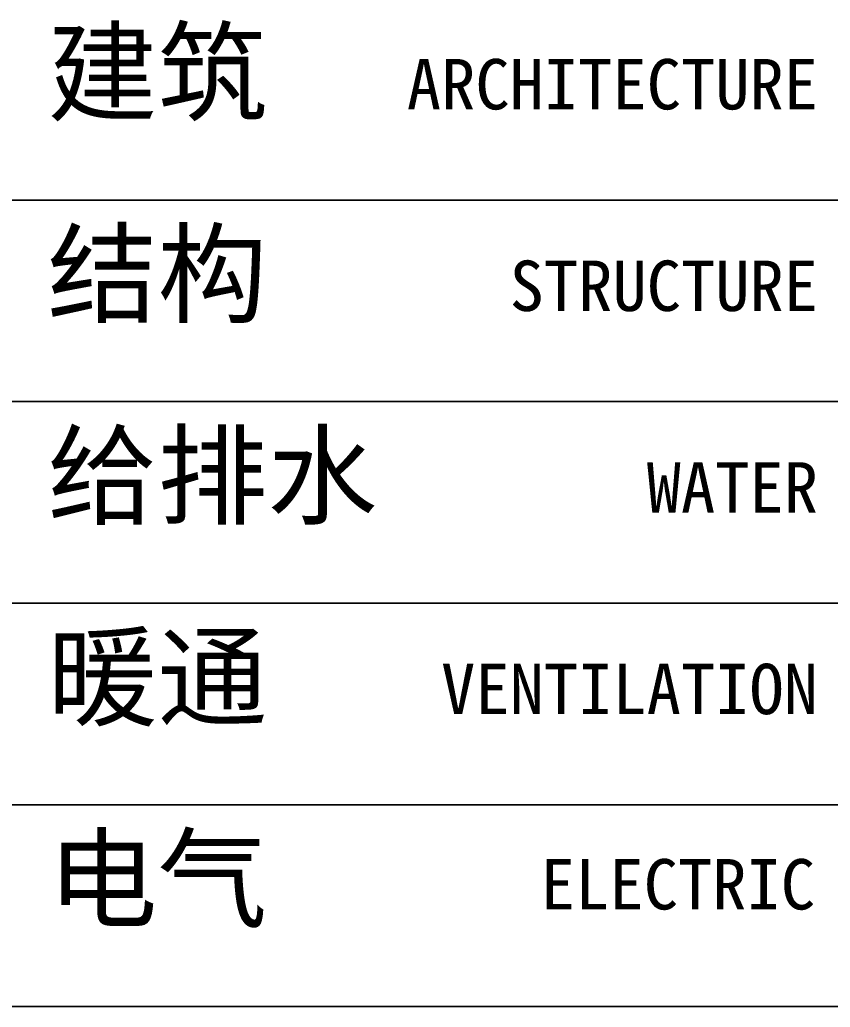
# Model space of a CAD drawing. Extents: x -483182 to 812890, y -390528 to -214858.
# Drawn here: x -406463 to -404049, y -300344 to -297405 of the extents above; entities that cross this region are included whole.
import ezdxf
from ezdxf.enums import TextEntityAlignment as Align

# ---------------------------------------------------------------- set-up
doc = ezdxf.new("R2010")
doc.units = 0
doc.header["$LTSCALE"] = 1000
doc.header["$MEASUREMENT"] = 0
doc.styles.add('图签信息$0$华文细黑', font='STXIHEI_0.TTF', dxfattribs={"height": 10})

# ---------------------------------------------------------------- blocks, each defined once
blk = doc.blocks.new('图签信息')
at = {"const_width": 0.05}
for points in [[(-65, 548.5), (0, 548.5)], [(-65, 542.5), (0, 542.5)], [(-65, 536.5), (0, 536.5)], [(-65, 530.5), (0, 530.5)], [(-65, 524.5), (0, 524.5)]]:
    blk.add_lwpolyline(points, dxfattribs=at)
at = {"style": '图签信息$0$华文细黑'}
for s, p in [('建筑', (-63, 553.5)), ('结构', (-63, 547.5)), ('给排水', (-63, 541.5)), ('暖通', (-63, 535.5)), ('电气', (-63, 529.5))]:
    blk.add_text(s, height=2.4, dxfattribs=at).set_placement(p, align=Align.TOP_LEFT)
for s, p in [('ARCHITECTURE', (-40.056, 552.698)), ('STRUCTURE', (-40.056, 546.698)), ('WATER', (-40.056, 540.698)), ('VENTILATION', (-40.056, 534.698)), ('ELECTRIC', (-40.145, 528.886))]:
    blk.add_text(s, height=1.5, dxfattribs=at).set_placement(p, align=Align.TOP_RIGHT)

msp = doc.modelspace()

# ---------------------------------------------------------------- block references
at = {"xscale": 100.0000000000001, "yscale": 100.0000000000001, "zscale": 100.0000000000001}
msp.add_blockref('图签信息', (-400080, -352791.9), dxfattribs=at)

doc.saveas('drawing.dxf')
